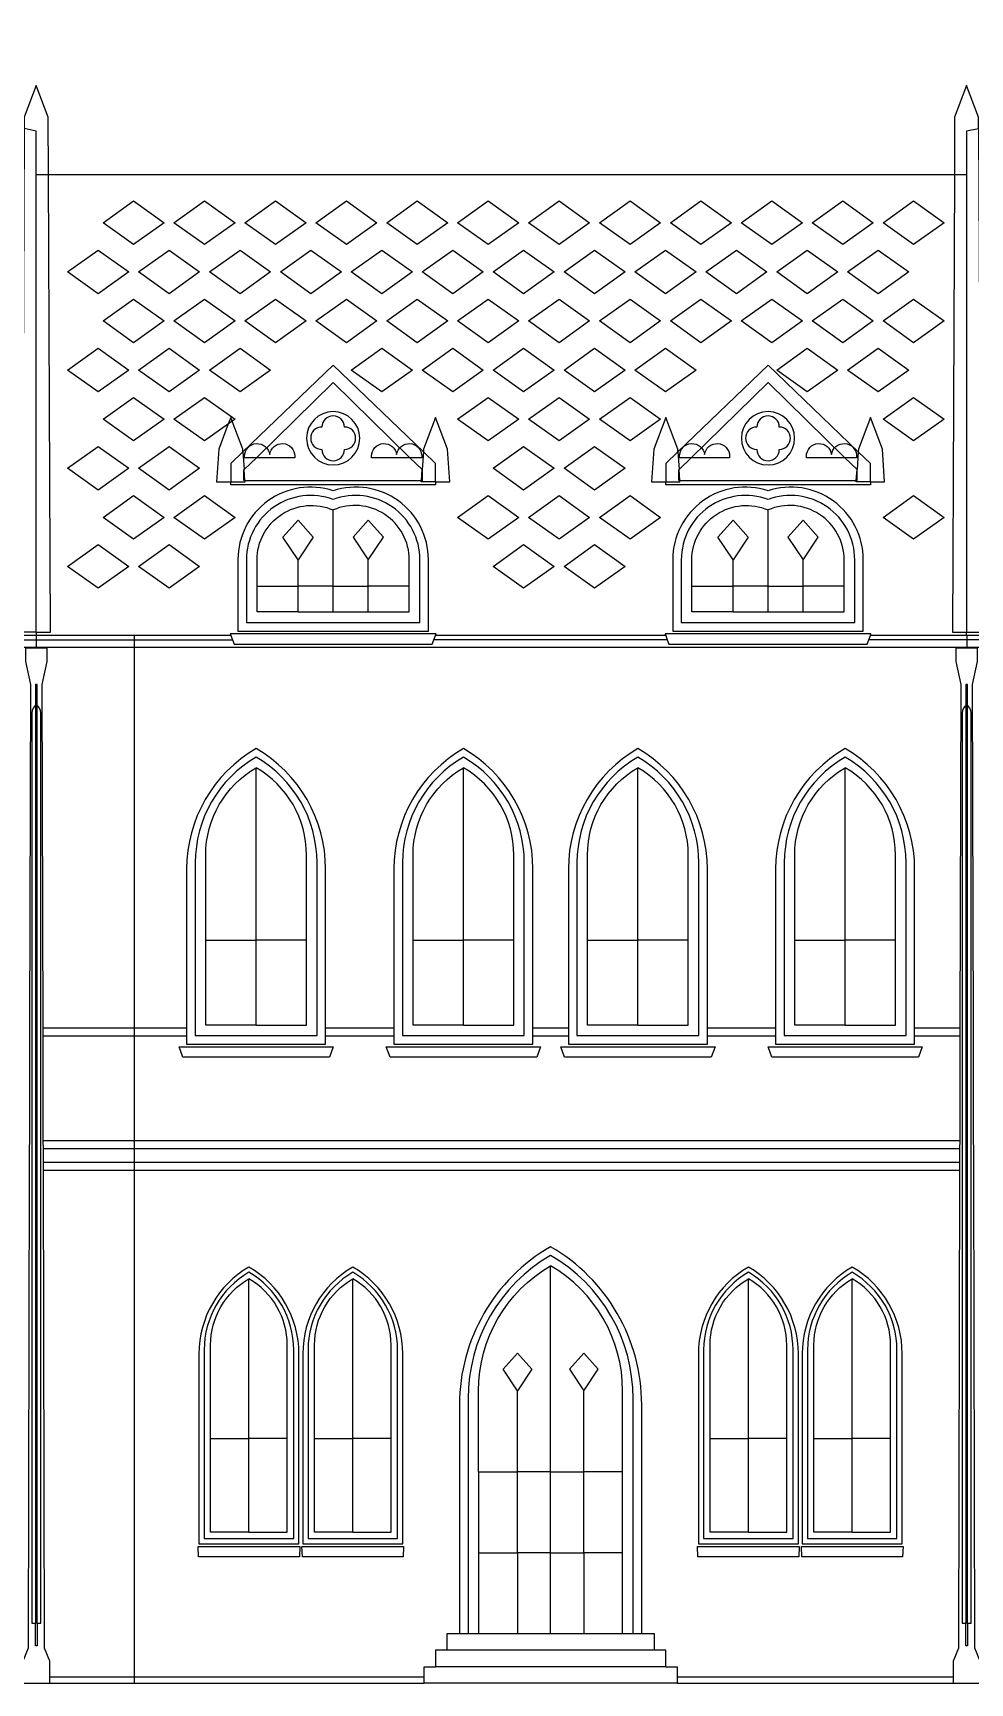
# Model space of a CAD drawing. Extents: x 57125 to 152161, y 75732 to 125580.
# Drawn here: x 76627 to 85216, y 103898 to 119019 of the extents above; entities that cross this region are included whole.
import ezdxf

# ---------------------------------------------------------------- set-up
doc = ezdxf.new("R2010")
doc.units = 0
for name, color, linetype, lineweight in [('01_SOURCE_MASSING', 7, 'Continuous', 25), ('02_NEW_GLAZING', 7, 'Continuous', 25), ('03_NEW_FRAMES', 7, 'Continuous', 25), ('04_NEW_CROWNS', 7, 'Continuous', 25), ('05_NEW_COLUMNS', 7, 'Continuous', 25), ('07_NEW_ORNAMENT', 7, 'Continuous', 25), ('08_NEW_ROOF_DETAIL', 7, 'Continuous', 25)]:
    doc.layers.add(name, color=color, linetype=linetype, lineweight=lineweight)

# ---------------------------------------------------------------- blocks, each defined once
blk = doc.blocks.new('GOTHIC_WINDOW_007')
at = {"layer": '02_NEW_GLAZING'}
for points in [[(-660, 1486), (-660, 2229, -0.267956), (0, 3373)], [(660, 1486), (660, 2229, 0.267956), (0, 3373)]]:
    blk.add_lwpolyline(points, format="xyb", dxfattribs=at)
for points in [[(0, 1486), (0, 3373)], [(-304, 1486), (-304, 2229)], [(304, 1486), (304, 2229)], [(-660, 1486), (-660, 743)], [(-660, 1486), (-304, 1486)], [(0, 1486), (-304, 1486)], [(-304, 743), (-304, 1486)], [(0, 743), (0, 1486)], [(0, 1486), (304, 1486)], [(660, 1486), (304, 1486)], [(304, 743), (304, 1486)], [(660, 743), (660, 1486)], [(-660, 743), (-660, 0)], [(-660, 743), (-304, 743)], [(0, 743), (-304, 743)], [(-304, 743), (-304, 0)], [(0, 0), (0, 743)], [(0, 743), (304, 743)], [(660, 743), (304, 743)], [(304, 743), (304, 0)], [(660, 0), (660, 743)]]:
    blk.add_lwpolyline(points, dxfattribs=at)
at = {"layer": '03_NEW_FRAMES'}
for points in [[(835, 0), (835, 2101, 0.267956), (0, 3548, 0.267956), (-835, 2101), (-835, 0)], [(756, 0), (756, 2159, 0.267956), (0, 3469, 0.267956), (-756, 2159), (-756, 0)]]:
    blk.add_lwpolyline(points, format="xyb", dxfattribs=at)
at = {"layer": '07_NEW_ORNAMENT'}
for points in [[(-304, 2229), (-436, 2427), (-304, 2573), (-172, 2427)], [(304, 2229), (436, 2427), (304, 2573), (172, 2427)]]:
    blk.add_lwpolyline(points, close=True, dxfattribs=at)
blk = doc.blocks.new('GOTHIC_WINDOW_009')
at = {"layer": '02_NEW_GLAZING'}
for points in [[(-351, 857), (-351, 1714, -0.267956), (0, 2322)], [(351, 857), (351, 1714, 0.267956), (0, 2322)]]:
    blk.add_lwpolyline(points, format="xyb", dxfattribs=at)
for points in [[(0, 857), (0, 2322)], [(0, 0), (-351, 0), (-351, 857)], [(-351, 857), (0, 857)], [(0, 0), (351, 0), (351, 857)], [(0, 0), (0, 857)], [(351, 857), (0, 857)]]:
    blk.add_lwpolyline(points, dxfattribs=at)
at = {"layer": '03_NEW_FRAMES'}
for points in [[(-458, -107), (458, -107), (458, 1635, 0.267956), (0, 2429, 0.267956), (-458, 1635)], [(-410, -59), (410, -59), (410, 1670, 0.267956), (0, 2381, 0.267956), (-410, 1670)]]:
    blk.add_lwpolyline(points, format="xyb", close=True, dxfattribs=at)
blk.add_lwpolyline([(-466, -132), (466, -132), (462, -227), (-462, -227)], close=True, dxfattribs=at)
blk = doc.blocks.new('GOTHIC_WINDOW_010')
at = {"layer": '02_NEW_GLAZING'}
for points in [[(-351, 857), (-351, 1714, -0.267956), (0, 2322)], [(351, 857), (351, 1714, 0.267956), (0, 2322)]]:
    blk.add_lwpolyline(points, format="xyb", dxfattribs=at)
for points in [[(0, 857), (0, 2322)], [(0, 0), (-351, 0), (-351, 857)], [(-351, 857), (0, 857)], [(0, 0), (351, 0), (351, 857)], [(0, 0), (0, 857)], [(351, 857), (0, 857)]]:
    blk.add_lwpolyline(points, dxfattribs=at)
at = {"layer": '03_NEW_FRAMES'}
for points in [[(-458, -107), (458, -107), (458, 1635, 0.267956), (0, 2429, 0.267956), (-458, 1635)], [(-410, -59), (410, -59), (410, 1670, 0.267956), (0, 2381, 0.267956), (-410, 1670)]]:
    blk.add_lwpolyline(points, format="xyb", close=True, dxfattribs=at)
blk.add_lwpolyline([(-466, -132), (466, -132), (462, -227), (-462, -227)], close=True, dxfattribs=at)
blk = doc.blocks.new('GOTHIC_WINDOW_011')
at = {"layer": '02_NEW_GLAZING'}
for points in [[(-351, 857), (-351, 1714, -0.267956), (0, 2322)], [(351, 857), (351, 1714, 0.267956), (0, 2322)]]:
    blk.add_lwpolyline(points, format="xyb", dxfattribs=at)
for points in [[(0, 857), (0, 2322)], [(0, 0), (-351, 0), (-351, 857)], [(-351, 857), (0, 857)], [(0, 0), (351, 0), (351, 857)], [(0, 0), (0, 857)], [(351, 857), (0, 857)]]:
    blk.add_lwpolyline(points, dxfattribs=at)
at = {"layer": '03_NEW_FRAMES'}
for points in [[(-458, -107), (458, -107), (458, 1635, 0.267956), (0, 2429, 0.267956), (-458, 1635)], [(-410, -59), (410, -59), (410, 1670, 0.267956), (0, 2381, 0.267956), (-410, 1670)]]:
    blk.add_lwpolyline(points, format="xyb", close=True, dxfattribs=at)
blk.add_lwpolyline([(-466, -132), (466, -132), (462, -227), (-462, -227)], close=True, dxfattribs=at)
blk = doc.blocks.new('GOTHIC_WINDOW_012')
at = {"layer": '02_NEW_GLAZING'}
for points in [[(-351, 857), (-351, 1714, -0.267956), (0, 2322)], [(351, 857), (351, 1714, 0.267956), (0, 2322)]]:
    blk.add_lwpolyline(points, format="xyb", dxfattribs=at)
for points in [[(0, 857), (0, 2322)], [(0, 0), (-351, 0), (-351, 857)], [(-351, 857), (0, 857)], [(0, 0), (351, 0), (351, 857)], [(0, 0), (0, 857)], [(351, 857), (0, 857)]]:
    blk.add_lwpolyline(points, dxfattribs=at)
at = {"layer": '03_NEW_FRAMES'}
for points in [[(-458, -107), (458, -107), (458, 1635, 0.267956), (0, 2429, 0.267956), (-458, 1635)], [(-410, -59), (410, -59), (410, 1670, 0.267956), (0, 2381, 0.267956), (-410, 1670)]]:
    blk.add_lwpolyline(points, format="xyb", close=True, dxfattribs=at)
blk.add_lwpolyline([(-466, -132), (466, -132), (462, -227), (-462, -227)], close=True, dxfattribs=at)
blk = doc.blocks.new('GOTHIC_WINDOW_020')
at = {"layer": '02_NEW_GLAZING'}
for points in [[(-462, 779), (-462, 1558, -0.267956), (0, 2358)], [(462, 779), (462, 1558, 0.267956), (0, 2358)]]:
    blk.add_lwpolyline(points, format="xyb", dxfattribs=at)
for points in [[(0, 779), (0, 2358)], [(0, 0), (-462, 0), (-462, 779)], [(-462, 779), (0, 779)], [(0, 0), (462, 0), (462, 779)], [(0, 0), (0, 779)], [(462, 779), (0, 779)]]:
    blk.add_lwpolyline(points, dxfattribs=at)
at = {"layer": '03_NEW_FRAMES'}
for points in [[(-637, -175), (637, -175), (637, -100), (637, -30), (637, 1430, 0.267956), (0, 2533, 0.267956), (-637, 1430), (-637, -30), (-637, -100)], [(-558, -96), (558, -96), (558, 1487, 0.267956), (0, 2454, 0.267956), (-558, 1487)]]:
    blk.add_lwpolyline(points, format="xyb", close=True, dxfattribs=at)
blk.add_lwpolyline([(-707, -200), (707, -200), (672, -295), (-672, -295)], close=True, dxfattribs=at)
blk = doc.blocks.new('GOTHIC_WINDOW_021')
at = {"layer": '02_NEW_GLAZING'}
for points in [[(-462, 779), (-462, 1558, -0.267956), (0, 2358)], [(462, 779), (462, 1558, 0.267956), (0, 2358)]]:
    blk.add_lwpolyline(points, format="xyb", dxfattribs=at)
for points in [[(0, 779), (0, 2358)], [(0, 0), (-462, 0), (-462, 779)], [(-462, 779), (0, 779)], [(0, 0), (462, 0), (462, 779)], [(0, 0), (0, 779)], [(462, 779), (0, 779)]]:
    blk.add_lwpolyline(points, dxfattribs=at)
at = {"layer": '03_NEW_FRAMES'}
for points in [[(-637, -175), (637, -175), (637, -100), (637, -30), (637, 1430, 0.267956), (0, 2533, 0.267956), (-637, 1430), (-637, -30), (-637, -100)], [(-558, -96), (558, -96), (558, 1487, 0.267956), (0, 2454, 0.267956), (-558, 1487)]]:
    blk.add_lwpolyline(points, format="xyb", close=True, dxfattribs=at)
blk.add_lwpolyline([(-707, -200), (707, -200), (672, -295), (-672, -295)], close=True, dxfattribs=at)
blk = doc.blocks.new('GOTHIC_WINDOW_022')
at = {"layer": '02_NEW_GLAZING'}
for points in [[(-462, 779), (-462, 1558, -0.267956), (0, 2358)], [(462, 779), (462, 1558, 0.267956), (0, 2358)]]:
    blk.add_lwpolyline(points, format="xyb", dxfattribs=at)
for points in [[(0, 779), (0, 2358)], [(0, 0), (-462, 0), (-462, 779)], [(-462, 779), (0, 779)], [(0, 0), (462, 0), (462, 779)], [(0, 0), (0, 779)], [(462, 779), (0, 779)]]:
    blk.add_lwpolyline(points, dxfattribs=at)
at = {"layer": '03_NEW_FRAMES'}
for points in [[(-637, -175), (637, -175), (637, -100), (637, -30), (637, 1430, 0.267956), (0, 2533, 0.267956), (-637, 1430), (-637, -30), (-637, -100)], [(-558, -96), (558, -96), (558, 1487, 0.267956), (0, 2454, 0.267956), (-558, 1487)]]:
    blk.add_lwpolyline(points, format="xyb", close=True, dxfattribs=at)
blk.add_lwpolyline([(-707, -200), (707, -200), (672, -295), (-672, -295)], close=True, dxfattribs=at)
blk = doc.blocks.new('GOTHIC_WINDOW_023')
at = {"layer": '02_NEW_GLAZING'}
for points in [[(-462, 779), (-462, 1558, -0.267956), (0, 2358)], [(462, 779), (462, 1558, 0.267956), (0, 2358)]]:
    blk.add_lwpolyline(points, format="xyb", dxfattribs=at)
for points in [[(0, 779), (0, 2358)], [(0, 0), (-462, 0), (-462, 779)], [(-462, 779), (0, 779)], [(0, 0), (462, 0), (462, 779)], [(0, 0), (0, 779)], [(462, 779), (0, 779)]]:
    blk.add_lwpolyline(points, dxfattribs=at)
at = {"layer": '03_NEW_FRAMES'}
for points in [[(-637, -175), (637, -175), (637, -100), (637, -30), (637, 1430, 0.267956), (0, 2533, 0.267956), (-637, 1430), (-637, -30), (-637, -100)], [(-558, -96), (558, -96), (558, 1487, 0.267956), (0, 2454, 0.267956), (-558, 1487)]]:
    blk.add_lwpolyline(points, format="xyb", close=True, dxfattribs=at)
blk.add_lwpolyline([(-707, -200), (707, -200), (672, -295), (-672, -295)], close=True, dxfattribs=at)
blk = doc.blocks.new('GOTHIC_WINDOW_035')
at = {"layer": '02_NEW_GLAZING'}
for points in [[(-698, 238), (-698, 477, -0.540106), (0, 935)], [(698, 238), (698, 477, 0.540106), (0, 935)]]:
    blk.add_lwpolyline(points, format="xyb", dxfattribs=at)
for points in [[(0, 238), (0, 935)], [(-321, 238), (-321, 477)], [(321, 238), (321, 477)], [(-321, 0), (-698, 0), (-698, 238)], [(-698, 238), (-321, 238)], [(-321, 0), (-321, 238)], [(0, 238), (-321, 238)], [(0, 0), (0, 238)], [(0, 238), (321, 238)], [(321, 0), (698, 0), (698, 238)], [(321, 0), (321, 238)], [(698, 238), (321, 238)], [(-321, 0), (0, 0)], [(0, 0), (321, 0)]]:
    blk.add_lwpolyline(points, dxfattribs=at)
at = {"layer": '03_NEW_FRAMES'}
for points in [[(-873, -175), (873, -175), (873, 480, 0.511956), (0, 1110, 0.511956), (-873, 480)], [(-795, -96), (795, -96), (795, 479, 0.522808), (0, 1031, 0.522808), (-795, 479)]]:
    blk.add_lwpolyline(points, format="xyb", close=True, dxfattribs=at)
blk.add_lwpolyline([(924, -254), (938, -214), (943, -200), (-943, -200), (-938, -214), (-924, -254), (-908, -295), (908, -295), (924, -254)], dxfattribs=at)
at = {"layer": '07_NEW_ORNAMENT'}
for points in [[(-321, 477), (-461, 686), (-321, 840), (-182, 686)], [(321, 477), (461, 686), (321, 840), (182, 686)]]:
    blk.add_lwpolyline(points, close=True, dxfattribs=at)
blk = doc.blocks.new('GOTHIC_WINDOW_036')
at = {"layer": '02_NEW_GLAZING'}
for points in [[(-698, 238), (-698, 477, -0.540106), (0, 935)], [(698, 238), (698, 477, 0.540106), (0, 935)]]:
    blk.add_lwpolyline(points, format="xyb", dxfattribs=at)
for points in [[(0, 238), (0, 935)], [(-321, 238), (-321, 477)], [(321, 238), (321, 477)], [(-321, 0), (-698, 0), (-698, 238)], [(-698, 238), (-321, 238)], [(-321, 0), (-321, 238)], [(0, 238), (-321, 238)], [(0, 0), (0, 238)], [(0, 238), (321, 238)], [(321, 0), (698, 0), (698, 238)], [(321, 0), (321, 238)], [(698, 238), (321, 238)], [(-321, 0), (0, 0)], [(0, 0), (321, 0)]]:
    blk.add_lwpolyline(points, dxfattribs=at)
at = {"layer": '03_NEW_FRAMES'}
for points in [[(-873, -175), (873, -175), (873, 480, 0.511956), (0, 1110, 0.511956), (-873, 480)], [(-795, -96), (795, -96), (795, 479, 0.522808), (0, 1031, 0.522808), (-795, 479)]]:
    blk.add_lwpolyline(points, format="xyb", close=True, dxfattribs=at)
blk.add_lwpolyline([(924, -254), (938, -214), (943, -200), (-943, -200), (-938, -214), (-924, -254), (-908, -295), (908, -295), (924, -254)], dxfattribs=at)
at = {"layer": '07_NEW_ORNAMENT'}
for points in [[(-321, 477), (-461, 686), (-321, 840), (-182, 686)], [(321, 477), (461, 686), (321, 840), (182, 686)]]:
    blk.add_lwpolyline(points, close=True, dxfattribs=at)
blk = doc.blocks.new('GOTHIC_MAIN_PITCHED_ROOF')
at = {"layer": '08_NEW_ROOF_DETAIL'}
for points in [[(4185.5, 4220.252914), (4073.253865, 4220.252914), (-4229.353865, 4220.252914), (-4341.6, 4220.252914)], [(18076.471818, 0), (18676.471818, 0), (18676.471818, 1875.908922), (16309.5888, 4220.252914), (13065.046135, 4220.252914), (12952.8, 4220.252914)], [(1427.338088, 0), (-682.385766, 0)], [(4185.5, 0), (3303.636275, 0)], [(14556.252675, 0), (13886.828867, 0)]]:
    blk.add_lwpolyline(points, dxfattribs=at)
blk = doc.blocks.new('GOTHIC_CROWN_WEST_FRONT')
at = {"layer": '04_NEW_CROWNS'}
for points in [[(3924.653571, 4645.018281), (0, 5520.384), (-3924.653571, 4645.018281)], [(3915.1, 2390.192), (3915.1, 4560.384), (0, 5360.384), (-3915.1, 4560.384), (-3915.1, 4440.822797), (-3915.1, 4220.264), (-3915.1, 3187.728541), (-3915.1, 2390.192)], [(-3924.653571, 4645.018281), (-3925.1, 4750.384), (-4035.1, 5040.384), (-4115.844431, 4827.512318), (-4145.1, 4750.384), (-4145.573484, 4638.632689), (-4146.154236, 4501.564), (-4147.043994, 4291.564), (-4147.346088, 4220.264), (-4151.720883, 3187.728541), (-4165.1, 30), (-4035.1, 30)], [(4035.1, 30), (4165.1, 30), (4147.346135, 4220.252914), (4145.1, 4750.384), (4035.1, 5040.384), (3925.1, 4750.384), (3924.653571, 4645.018281)], [(-3924.653571, 4645.018281), (-4011.096078, 4625.737902), (-4035.1, 4620.384), (-4035.1, 4501.564), (-4035.1, 4428.279068), (-4035.1, 4291.564), (-4035.1, 4220.264), (-4035.1, 3187.728541), (-4035.1, 30)], [(-3924.653571, 4645.018281), (-3923.859901, 4457.696799), (-3922.853912, 4220.264), (-3918.479117, 3187.728541), (-3915.1, 2390.192)], [(3924.653571, 4645.018281), (3915.1, 2390.192)], [(4035.1, 30), (4035.1, 4220.252914), (4035.1, 4620.384), (3924.653571, 4645.018281)], [(-3905.142369, 40), (-3915.1, 40), (-3915.1, 2390.192)], [(-3905.142369, 40), (-3915.1, 2390.192)], [(3905.142369, 40), (3915.1, 40), (3915.1, 2390.192)], [(3905.142369, 40), (3915.1, 2390.192)], [(-4035.1, 30), (-3905.1, 30), (-3905.142369, 40)], [(4035.1, 30), (4035.1, 0), (-4029.2, 0), (-4035.1, 0), (-4035.1, 30)], [(-3905.142369, 40), (3905.142369, 40)], [(4035.1, 30), (3905.1, 30), (3905.142369, 40)]]:
    blk.add_lwpolyline(points, dxfattribs=at)
at = {"layer": '07_NEW_ORNAMENT'}
for points in [[(1003, 3753.86112, 1), (-1003, 3753.86112, 1)], [(425, 4178.86112, 1), (-425, 4178.86112, 1), (-425, 3328.86112, 1), (425, 3328.86112, 1)], [(-2731.762, 250), (-2271.762, 250), (-2271.762, 2301.64, 0.2679559995), (-2501.762, 2700, 0.2679559995), (-2731.762, 2301.64)], [(2271.762, 250), (2731.762, 250), (2731.762, 2301.64, 0.2679559995), (2501.762, 2700, 0.2679559995), (2271.762, 2301.64)]]:
    blk.add_lwpolyline(points, format="xyb", close=True, dxfattribs=at)
blk = doc.blocks.new('GOTHIC_CROWN_EAST_FRONT')
at = {"layer": '04_NEW_CROWNS'}
for points in [[(4273.19528, 4643.061278), (0, 5520.384), (-4273.19528, 4643.061278)], [(4263.65, 2390.192), (4263.65, 4560.384), (0, 5360.384), (-4263.65, 4560.384), (-4263.65, 2390.192)], [(-4273.19528, 4643.061278), (-4273.65, 4750.384), (-4383.65, 5040.384), (-4493.65, 4750.384), (-4495.896135, 4220.252914), (-4513.65, 30), (-4383.65, 30)], [(4383.65, 30), (4513.65, 30), (4495.896135, 4220.252914), (4493.65, 4750.384), (4383.65, 5040.384), (4273.65, 4750.384), (4273.19528, 4643.061278)], [(-4273.19528, 4643.061278), (-4383.65, 4620.384), (-4383.65, 4220.252914), (-4383.65, 30)], [(-4273.19528, 4643.061278), (-4263.65, 2390.192)], [(4273.19528, 4643.061278), (4263.65, 2390.192)], [(4383.65, 30), (4383.65, 4220.252914), (4383.65, 4620.384), (4273.19528, 4643.061278)], [(-4253.692369, 40), (-4263.65, 40), (-4263.65, 2390.192)], [(-4253.692369, 40), (-4263.65, 2390.192)], [(4253.692369, 40), (4263.65, 40), (4263.65, 2390.192)], [(4253.692369, 40), (4263.65, 2390.192)], [(-4383.65, 30), (-4253.65, 30), (-4253.692369, 40)], [(4383.65, 30), (4383.65, 0), (4383.646978, 0), (-3483.601113, 0), (-4383.601113, 0), (-4383.65, 0), (-4383.65, 30)], [(-4253.692369, 40), (4253.692369, 40)], [(4383.65, 30), (4253.65, 30), (4253.692369, 40)]]:
    blk.add_lwpolyline(points, dxfattribs=at)
at = {"layer": '07_NEW_ORNAMENT'}
for points in [[(1003, 3753.86112, 1), (-1003, 3753.86112, 1)], [(425, 4178.86112, 1), (-425, 4178.86112, 1), (-425, 3328.86112, 1), (425, 3328.86112, 1)], [(-2947.863, 250), (-2487.863, 250), (-2487.863, 2301.64, 0.2679559995), (-2717.863, 2700, 0.2679559995), (-2947.863, 2301.64)], [(2487.863, 250), (2947.863, 250), (2947.863, 2301.64, 0.2679559995), (2717.863, 2700, 0.2679559995), (2487.863, 2301.64)]]:
    blk.add_lwpolyline(points, format="xyb", close=True, dxfattribs=at)
blk = doc.blocks.new('GOTHIC_CROWN_DORMER_1')
at = {"layer": '04_NEW_CROWNS'}
for points in [[(827, 305), (0, 1098), (-827, 305)], [(704, 250), (0, 938), (-704, 250)], [(-827, 305), (-828, 328), (-926, 584), (-938, 618), (-961, 559), (-1048, 328), (-1068, 30), (-938, 30)], [(938, 30), (1068, 30), (1048, 328), (938, 618), (828, 328), (827, 305)], [(-827, 305), (-938, 198), (-938, 30)], [(-827, 305), (-816, 141)], [(827, 305), (816, 141)], [(938, 30), (938, 198), (827, 305)], [(-704, 250), (-816, 141)], [(816, 141), (704, 250)], [(-938, 30), (-808, 30), (-809, 40)], [(938, 30), (938, 0), (-938, 0), (-938, 30)], [(-809, 40), (-818, 40), (-818, 138), (-816, 141)], [(-809, 40), (-816, 141)], [(-809, 40), (809, 40)], [(938, 30), (808, 30), (809, 40)], [(809, 40), (818, 40), (818, 138), (816, 141)], [(809, 40), (816, 141)]]:
    blk.add_lwpolyline(points, dxfattribs=at)
at = {"layer": '07_NEW_ORNAMENT'}
for points in [[(244, 428, 1), (-244, 428, 1)], [(103, 531, 1), (-103, 531, 1), (-103, 325, 1), (103, 325, 1)], [(-704, 250), (-812, 250), (-812, 264, -0.941903), (-582, 278, -0.941903), (-352, 264), (-352, 250)], [(704, 250), (352, 250), (352, 264, -0.941903), (582, 278, -0.941903), (812, 264), (812, 250)]]:
    blk.add_lwpolyline(points, format="xyb", close=True, dxfattribs=at)
blk = doc.blocks.new('GOTHIC_CROWN_DORMER_2')
at = {"layer": '04_NEW_CROWNS'}
for points in [[(827, 305), (0, 1098), (-827, 305)], [(704, 250), (0, 938), (-704, 250)], [(-827, 305), (-828, 328), (-938, 618), (-1048, 328), (-1068, 30), (-938, 30)], [(938, 30), (1068, 30), (1048, 328), (938, 618), (828, 328), (827, 305)], [(-827, 305), (-938, 198), (-938, 30)], [(-827, 305), (-816, 141)], [(827, 305), (816, 141)], [(938, 30), (938, 198), (827, 305)], [(-704, 250), (-816, 141)], [(816, 141), (704, 250)], [(-938, 30), (-808, 30), (-809, 40)], [(938, 30), (938, 0), (-938, 0), (-938, 30)], [(-809, 40), (-818, 40), (-818, 138), (-816, 141)], [(-809, 40), (-816, 141)], [(-809, 40), (809, 40)], [(938, 30), (808, 30), (809, 40)], [(809, 40), (818, 40), (818, 138), (816, 141)], [(809, 40), (816, 141)]]:
    blk.add_lwpolyline(points, dxfattribs=at)
at = {"layer": '07_NEW_ORNAMENT'}
for points in [[(244, 428, 1), (-244, 428, 1)], [(103, 531, 1), (-103, 531, 1), (-103, 325, 1), (103, 325, 1)], [(-704, 250), (-812, 250), (-812, 264, -0.941903), (-582, 278, -0.941903), (-352, 264), (-352, 250)], [(704, 250), (352, 250), (352, 264, -0.941903), (582, 278, -0.941903), (812, 264), (812, 250)]]:
    blk.add_lwpolyline(points, format="xyb", close=True, dxfattribs=at)
blk = doc.blocks.new('GOTHIC_STAIRS_ENTRANCE_2')
at = {"layer": '01_SOURCE_MASSING'}
for points in [[(951, 300), (951, 450), (835, 450), (756, 450), (660, 450), (304, 450), (0, 450), (-304, 450), (-660, 450), (-756, 450), (-835, 450), (-951, 450), (-951, 300)], [(-951, 300), (-1056, 300), (-1056, 150)], [(951, 300), (-951, 300)], [(1056, 150), (1056, 300), (951, 300)], [(1056, 150), (1160, 150), (1160, 55), (1160, 0), (-1160, 0), (-1160, 55), (-1160, 150), (-1056, 150)], [(1056, 150), (-1056, 150)]]:
    blk.add_lwpolyline(points, dxfattribs=at)
blk = doc.blocks.new('GOTHIC_COLUMN_003')
at = {"layer": '05_NEW_COLUMNS'}
blk.add_lwpolyline([(-124, 0), (0, 0), (124, 0), (124, 55), (124, 200), (76, 320), (65, 4700), (65, 4770), (65, 4900), (64, 4970), (62, 5930), (62, 6000), (54, 9152), (100, 9362), (100, 9482), (0, 9482), (-100, 9482), (-100, 9362), (-54, 9152), (-62, 6000), (-62, 5930), (-64, 4970), (-65, 4900), (-65, 4770), (-65, 4700), (-76, 320), (-124, 200), (-124, 55)], close=True, dxfattribs=at)
for points in [[(8, 550), (8, 9152), (-8, 9152), (-8, 550)], [(8, 550), (8, 340), (-8, 340), (-8, 550)], [(8, 550), (-8, 550)]]:
    blk.add_lwpolyline(points, dxfattribs=at)
blk.add_lwpolyline([(8, 550), (40, 550), (40, 8892, 0.267956), (0, 8962, 0.267956), (-40, 8892), (-40, 550), (-8, 550)], format="xyb", dxfattribs=at)
blk = doc.blocks.new('GOTHIC_COLUMN_004')
at = {"layer": '05_NEW_COLUMNS'}
blk.add_lwpolyline([(-124, 0), (0, 0), (124, 0), (124, 55), (124, 200), (76, 320), (65, 4700), (65, 4770), (65, 4900), (64, 4970), (62, 5930), (62, 6000), (54, 9152), (100, 9362), (100, 9482), (0, 9482), (-100, 9482), (-100, 9362), (-54, 9152), (-62, 6000), (-62, 5930), (-64, 4970), (-65, 4900), (-65, 4770), (-65, 4700), (-76, 320), (-124, 200), (-124, 55)], close=True, dxfattribs=at)
for points in [[(8, 550), (8, 9152), (-8, 9152), (-8, 550)], [(8, 550), (8, 340), (-8, 340), (-8, 550)], [(8, 550), (-8, 550)]]:
    blk.add_lwpolyline(points, dxfattribs=at)
blk.add_lwpolyline([(8, 550), (40, 550), (40, 8892, 0.267956), (0, 8962, 0.267956), (-40, 8892), (-40, 550), (-8, 550)], format="xyb", dxfattribs=at)
blk = doc.blocks.new('GOTHIC_ROOF_TILING_1')
at = {"layer": '08_NEW_ROOF_DETAIL'}
for points in [[(77550, 117480), (77830, 117280), (77550, 117080), (77270, 117280)], [(78200, 117480), (78480, 117280), (78200, 117080), (77920, 117280)], [(78850, 117480), (79130, 117280), (78850, 117080), (78570, 117280)], [(79500, 117480), (79780, 117280), (79500, 117080), (79220, 117280)], [(80150, 117480), (80430, 117280), (80150, 117080), (79870, 117280)], [(80800, 117480), (81080, 117280), (80800, 117080), (80520, 117280)], [(81450, 117480), (81730, 117280), (81450, 117080), (81170, 117280)], [(82100, 117480), (82380, 117280), (82100, 117080), (81820, 117280)], [(82750, 117480), (83030, 117280), (82750, 117080), (82470, 117280)], [(83400, 117480), (83680, 117280), (83400, 117080), (83120, 117280)], [(84050, 117480), (84330, 117280), (84050, 117080), (83770, 117280)], [(84700, 117480), (84980, 117280), (84700, 117080), (84420, 117280)], [(94450, 117480), (94730, 117280), (94450, 117080), (94170, 117280)], [(95100, 117480), (95380, 117280), (95100, 117080), (94820, 117280)], [(95750, 117480), (96030, 117280), (95750, 117080), (95470, 117280)], [(96400, 117480), (96680, 117280), (96400, 117080), (96120, 117280)], [(97050, 117480), (97330, 117280), (97050, 117080), (96770, 117280)], [(77225, 117030), (77505, 116830), (77225, 116630), (76945, 116830)], [(77875, 117030), (78155, 116830), (77875, 116630), (77595, 116830)], [(78525, 117030), (78805, 116830), (78525, 116630), (78245, 116830)], [(79175, 117030), (79455, 116830), (79175, 116630), (78895, 116830)], [(79825, 117030), (80105, 116830), (79825, 116630), (79545, 116830)], [(80475, 117030), (80755, 116830), (80475, 116630), (80195, 116830)], [(81125, 117030), (81405, 116830), (81125, 116630), (80845, 116830)], [(81775, 117030), (82055, 116830), (81775, 116630), (81495, 116830)], [(82425, 117030), (82705, 116830), (82425, 116630), (82145, 116830)], [(83075, 117030), (83355, 116830), (83075, 116630), (82795, 116830)], [(83725, 117030), (84005, 116830), (83725, 116630), (83445, 116830)], [(84375, 117030), (84655, 116830), (84375, 116630), (84095, 116830)], [(94775, 117030), (95055, 116830), (94775, 116630), (94495, 116830)], [(95425, 117030), (95705, 116830), (95425, 116630), (95145, 116830)], [(96075, 117030), (96355, 116830), (96075, 116630), (95795, 116830)], [(96725, 117030), (97005, 116830), (96725, 116630), (96445, 116830)], [(97375, 117030), (97655, 116830), (97375, 116630), (97095, 116830)], [(77550, 116580), (77830, 116380), (77550, 116180), (77270, 116380)], [(78200, 116580), (78480, 116380), (78200, 116180), (77920, 116380)], [(78850, 116580), (79130, 116380), (78850, 116180), (78570, 116380)], [(79500, 116580), (79780, 116380), (79500, 116180), (79220, 116380)], [(80150, 116580), (80430, 116380), (80150, 116180), (79870, 116380)], [(80800, 116580), (81080, 116380), (80800, 116180), (80520, 116380)], [(81450, 116580), (81730, 116380), (81450, 116180), (81170, 116380)], [(82100, 116580), (82380, 116380), (82100, 116180), (81820, 116380)], [(82750, 116580), (83030, 116380), (82750, 116180), (82470, 116380)], [(83400, 116580), (83680, 116380), (83400, 116180), (83120, 116380)], [(84050, 116580), (84330, 116380), (84050, 116180), (83770, 116380)], [(84700, 116580), (84980, 116380), (84700, 116180), (84420, 116380)], [(94450, 116580), (94730, 116380), (94450, 116180), (94170, 116380)], [(95100, 116580), (95380, 116380), (95100, 116180), (94820, 116380)], [(95750, 116580), (96030, 116380), (95750, 116180), (95470, 116380)], [(96400, 116580), (96680, 116380), (96400, 116180), (96120, 116380)], [(97050, 116580), (97330, 116380), (97050, 116180), (96770, 116380)], [(97700, 116580), (97980, 116380), (97700, 116180), (97420, 116380)], [(77225, 116130), (77505, 115930), (77225, 115730), (76945, 115930)], [(77875, 116130), (78155, 115930), (77875, 115730), (77595, 115930)], [(78525, 116130), (78805, 115930), (78525, 115730), (78245, 115930)], [(79825, 116130), (80105, 115930), (79825, 115730), (79545, 115930)], [(80475, 116130), (80755, 115930), (80475, 115730), (80195, 115930)], [(81125, 116130), (81405, 115930), (81125, 115730), (80845, 115930)], [(81775, 116130), (82055, 115930), (81775, 115730), (81495, 115930)], [(82425, 116130), (82705, 115930), (82425, 115730), (82145, 115930)], [(83725, 116130), (84005, 115930), (83725, 115730), (83445, 115930)], [(84375, 116130), (84655, 115930), (84375, 115730), (84095, 115930)], [(94775, 116130), (95055, 115930), (94775, 115730), (94495, 115930)], [(95425, 116130), (95705, 115930), (95425, 115730), (95145, 115930)], [(96075, 116130), (96355, 115930), (96075, 115730), (95795, 115930)], [(97375, 116130), (97655, 115930), (97375, 115730), (97095, 115930)], [(77550, 115680), (77830, 115480), (77550, 115280), (77270, 115480)], [(78200, 115680), (78480, 115480), (78454, 115461), (78419, 115436), (78200, 115280), (77920, 115480)], [(80800, 115680), (81080, 115480), (80800, 115280), (80520, 115480)], [(81450, 115680), (81730, 115480), (81450, 115280), (81170, 115480)], [(82100, 115680), (82380, 115480), (82100, 115280), (81820, 115480)], [(84700, 115680), (84980, 115480), (84700, 115280), (84420, 115480)], [(94450, 115680), (94730, 115480), (94450, 115280), (94170, 115480)], [(95100, 115680), (95380, 115480), (95100, 115280), (94820, 115480)], [(97700, 115680), (97980, 115480), (97700, 115280), (97446, 115462), (97425, 115476), (97420, 115480), (97430, 115487), (97435, 115491)], [(77225, 115230), (77505, 115030), (77225, 114830), (76945, 115030)], [(77875, 115230), (78155, 115030), (77875, 114830), (77595, 115030)], [(81125, 115230), (81405, 115030), (81125, 114830), (80845, 115030)], [(81775, 115230), (82055, 115030), (81775, 114830), (81495, 115030)], [(94775, 115230), (95055, 115030), (94775, 114830), (94495, 115030)], [(98025, 115230), (98305, 115030), (98025, 114830), (97745, 115030)], [(77550, 114780), (77830, 114580), (77550, 114380), (77270, 114580)], [(78200, 114780), (78480, 114580), (78200, 114380), (77920, 114580)], [(80800, 114780), (81080, 114580), (80800, 114380), (80520, 114580)], [(81450, 114780), (81730, 114580), (81450, 114380), (81170, 114580)], [(82100, 114780), (82380, 114580), (82100, 114380), (81820, 114580)], [(84700, 114780), (84980, 114580), (84700, 114380), (84420, 114580)], [(94450, 114780), (94730, 114580), (94450, 114380), (94170, 114580)], [(95100, 114780), (95380, 114580), (95100, 114380), (94820, 114580)], [(97700, 114780), (97980, 114580), (97700, 114380), (97420, 114580)], [(98350, 114780), (98630, 114580), (98350, 114380), (98070, 114580)], [(77225, 114330), (77505, 114130), (77225, 113930), (76945, 114130)], [(77875, 114330), (78155, 114130), (77875, 113930), (77595, 114130)], [(81125, 114330), (81405, 114130), (81125, 113930), (80845, 114130)], [(81775, 114330), (82055, 114130), (81775, 113930), (81495, 114130)], [(94775, 114330), (95055, 114130), (94775, 113930), (94495, 114130)], [(98025, 114330), (98305, 114130), (98025, 113930), (97745, 114130)], [(98675, 114330), (98955, 114130), (98675, 113930), (98395, 114130)]]:
    blk.add_lwpolyline(points, close=True, dxfattribs=at)

msp = doc.modelspace()

# ---------------------------------------------------------------- linework, layer by layer
at = {"layer": '01_SOURCE_MASSING'}
for points in [[(67618, 113459), (76658, 113459)], [(76658, 113498), (76658, 113498)], [(76658, 113498), (76658, 113459)], [(77558, 113498), (76658, 113498)], [(76658, 113459), (76658, 113389)], [(76658, 113459), (77558, 113459)], [(77558, 113459), (77558, 113498)], [(78441, 113498), (77558, 113498)], [(77558, 113389), (77558, 113459)], [(77558, 113459), (78456, 113459)], [(82442, 113459), (80303, 113459)], [(85186, 113459), (84289, 113459)], [(85186, 113498), (85186, 113459)], [(85186, 113459), (85186, 113389)], [(86086, 113459), (85186, 113459)], [(76658, 113389), (67618, 113389)], [(76658, 113389), (76658, 113380)], [(77558, 113389), (76658, 113389)], [(77558, 109898), (77558, 113389)], [(85186, 113389), (77558, 113389)], [(85186, 113389), (85186, 113380)], [(86086, 113389), (85186, 113389)], [(77558, 109898), (76720, 109898)], [(76720, 109828), (77558, 109828)], [(77558, 109828), (77558, 109898)], [(78037, 109898), (77558, 109898)], [(77558, 108868), (77558, 109828)], [(77558, 109828), (78037, 109828)], [(79936, 109898), (79310, 109898)], [(79310, 109828), (79936, 109828)], [(81535, 109898), (81210, 109898)], [(81210, 109828), (81535, 109828)], [(83435, 109898), (82809, 109898)], [(82809, 109828), (83435, 109828)], [(85124, 109898), (84708, 109898)], [(84708, 109828), (85124, 109828)], [(77558, 108868), (76723, 108868)], [(77558, 108798), (77558, 108868)], [(85121, 108868), (77558, 108868)], [(76723, 108798), (77558, 108798)], [(77558, 108668), (77558, 108798)], [(77558, 108798), (85121, 108798)], [(77558, 108668), (76723, 108668)], [(76723, 108598), (77558, 108598)], [(77558, 108598), (77558, 108668)], [(85121, 108668), (77558, 108668)], [(77558, 103953), (77558, 108598)], [(77558, 108598), (85120, 108598)], [(77558, 103953), (76782, 103953)], [(76782, 103898), (77558, 103898)], [(77558, 103898), (77558, 103953)], [(80212, 103953), (77558, 103953)], [(77558, 103898), (80212, 103898)], [(85062, 103953), (82532, 103953)], [(82532, 103898), (85062, 103898)]]:
    msp.add_lwpolyline(points, dxfattribs=at)

# ---------------------------------------------------------------- block references
for name, p in [('GOTHIC_CROWN_WEST_FRONT', (72623, 113498)), ('GOTHIC_CROWN_EAST_FRONT', (89569, 113498)), ('GOTHIC_MAIN_PITCHED_ROOF', (81000, 113498)), ('GOTHIC_ROOF_TILING_1', (0, 0)), ('GOTHIC_CROWN_DORMER_1', (79379, 114877)), ('GOTHIC_CROWN_DORMER_2', (83365, 114877)), ('GOTHIC_WINDOW_035', (79379, 113713)), ('GOTHIC_WINDOW_036', (83365, 113713)), ('GOTHIC_COLUMN_003', (76658, 103898)), ('GOTHIC_COLUMN_004', (85186, 103898)), ('GOTHIC_WINDOW_020', (78673, 109928)), ('GOTHIC_WINDOW_021', (80573, 109928)), ('GOTHIC_WINDOW_022', (82172, 109928)), ('GOTHIC_WINDOW_023', (84072, 109928)), ('GOTHIC_WINDOW_007', (81372, 104348)), ('GOTHIC_WINDOW_009', (78607, 105281)), ('GOTHIC_WINDOW_010', (79559, 105281)), ('GOTHIC_WINDOW_011', (83185, 105281)), ('GOTHIC_WINDOW_012', (84137, 105281)), ('GOTHIC_STAIRS_ENTRANCE_2', (81372, 103898))]:
    msp.add_blockref(name, p)

doc.saveas('drawing.dxf')
